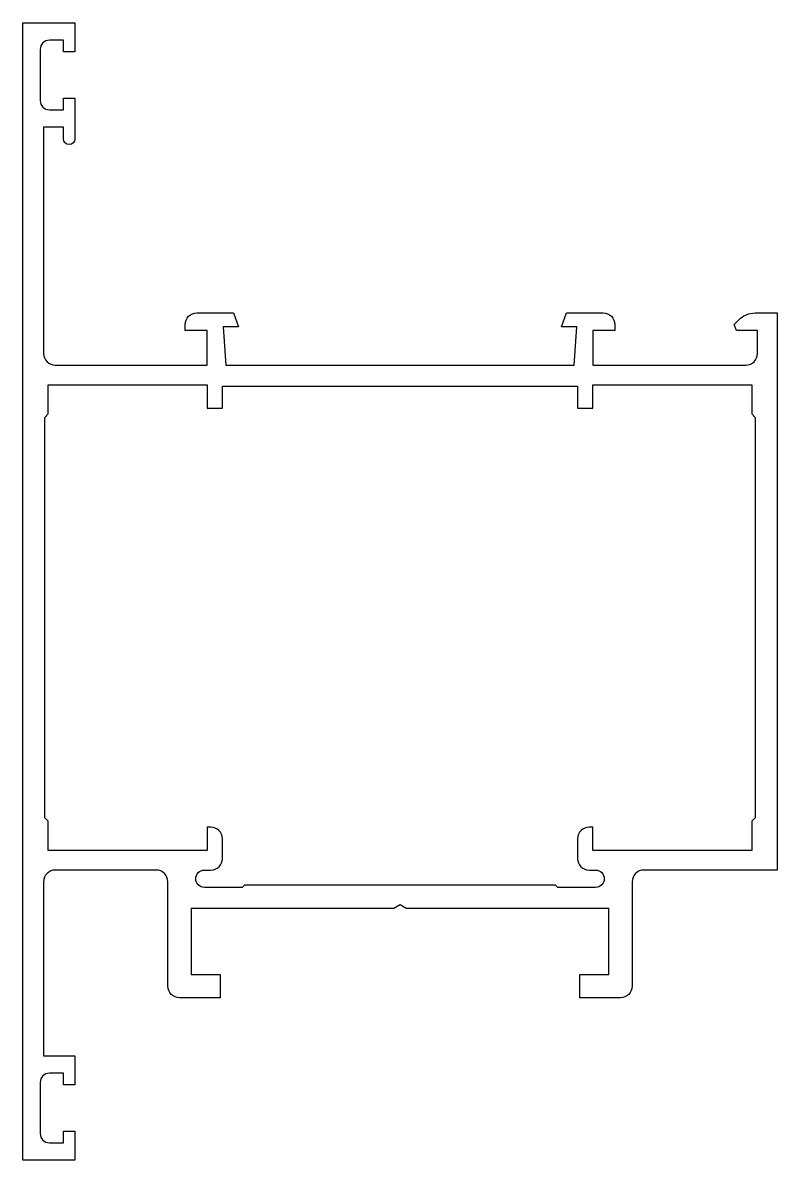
# Model space of a CAD drawing. Header units: millimetres. Extents: x -65 to 0, y -19 to 79.
import ezdxf

# ---------------------------------------------------------------- set-up
doc = ezdxf.new("R2010")
doc.units = ezdxf.units.MM

msp = doc.modelspace()

# ---------------------------------------------------------------- linework, layer by layer
for points in [[(-65, 79), (-60.5, 79), (-60.5, 76.5), (-61.5, 76.5), (-61.5, 77.5), (-62.7, 77.5, 0.414214), (-63.5, 76.7), (-63.5, 72.3, 0.414214), (-62.7, 71.5), (-61.5, 71.5), (-61.5, 72.5), (-60.5, 72.5), (-60.5, 69, -1), (-61.5, 69), (-61.5, 70), (-63.2, 70), (-63.2, 50.5, 0.414214), (-62.2, 49.5), (-49.1, 49.5), (-49.1, 52.5), (-51, 52.5), (-51, 53, -0.414214), (-50, 54), (-46.851, 54), (-46.414, 52.8), (-47.721, 52.8), (-47.5, 49.5), (-17.5, 49.5), (-17.279, 52.8), (-18.586, 52.8), (-18.149, 54), (-15, 54, -0.414214), (-14, 53), (-14, 52.5), (-15.9, 52.5), (-15.9, 49.5), (-2.7, 49.5, 0.414214), (-1.7, 50.5), (-1.7, 52.5), (-3.5, 52.5), (-3.712, 53.012), (-3.31, 53.414, -0.198912), (-1.896, 54), (0, 54), (0, 6), (-11.5, 6, 0.414214), (-12.5, 5), (-12.5, -4, -0.414214), (-13.5, -5), (-17, -5), (-17, -3), (-14.5, -3), (-14.5, 2.7), (-31.98, 2.7), (-32.5, 3), (-33.02, 2.7), (-50.5, 2.7), (-50.5, -3), (-48, -3), (-48, -5), (-51.5, -5, -0.414214), (-52.5, -4), (-52.5, 5, 0.414214), (-53.5, 6), (-62.2, 6, 0.414214), (-63.2, 5), (-63.2, -10), (-60.5, -10), (-60.5, -12.5), (-61.5, -12.5), (-61.5, -11.5), (-62.7, -11.5, 0.414214), (-63.5, -12.3), (-63.5, -16.7, 0.414214), (-62.7, -17.5), (-61.5, -17.5), (-61.5, -16.5), (-60.5, -16.5), (-60.5, -19), (-65, -19), (-65, 79)], [(-62.8, 7.7), (-62.8, 10.2), (-63.1, 10.5), (-63.1, 45), (-62.8, 45.3), (-62.8, 47.8), (-49.1, 47.8), (-49.1, 45.8), (-47.8, 45.8), (-47.8, 47.7), (-17.2, 47.7), (-17.2, 45.8), (-15.9, 45.8), (-15.9, 47.8), (-2.2, 47.8), (-2.2, 45.3), (-1.9, 45), (-1.9, 10.5), (-2.2, 10.2), (-2.2, 7.7), (-15.9, 7.7), (-15.9, 9.7), (-16.199, 9.7, 0.414187), (-17.199, 8.7), (-17.2, 7, 0.41424), (-16.2, 6), (-15.65, 6, -1), (-15.65, 4.5), (-18.9, 4.5), (-19.1, 4.7), (-45.9, 4.7), (-46.1, 4.5), (-49.35, 4.5, -1), (-49.35, 6), (-48.8, 6, 0.41424), (-47.8, 7), (-47.801, 8.7, 0.414187), (-48.801, 9.7), (-49.1, 9.7), (-49.1, 7.7), (-62.8, 7.7)]]:
    msp.add_lwpolyline(points, format="xyb", close=True)

doc.saveas('drawing.dxf')
